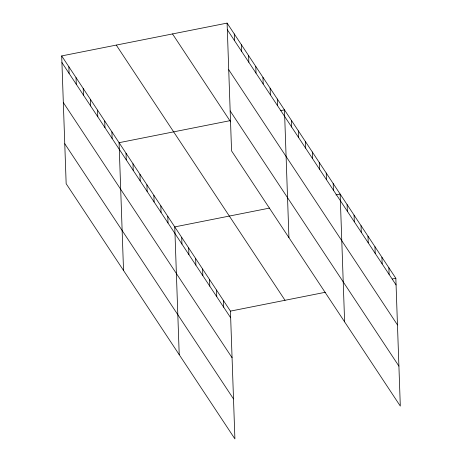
<?xml version="1.0" encoding="UTF-8"?>
<svg xmlns="http://www.w3.org/2000/svg" width="462" height="462" viewBox="0 0 462 462"><rect width="100%" height="100%" fill="white"/><g stroke="black" fill="none" stroke-linecap="round" stroke-linejoin="round"><path stroke-width="0.69" d="M61.694 55.919L230.44 311.117L234.904 438.9L66.158 183.709L61.694 55.919L227.096 23.1L395.842 278.291L400.306 406.081L231.56 150.883L227.096 23.1M229.885 120.698L119.069 142.689L123.533 270.472M280.272 110.701L284.471 109.864L288.935 237.653M269.606 208.079L174.757 226.9L179.216 354.689M335.955 194.912L340.153 194.08L344.617 321.864M230.44 311.117L325.288 292.29M392.342 278.984L395.842 278.291M227.327 29.759L396.073 284.95M228.725 69.733L397.47 324.925M230.163 110.915L398.908 366.106M172.517 33.934L230.659 121.864M116.28 45.091L285.025 300.283M61.931 62.578L230.671 317.775M63.323 102.552L232.068 357.744M64.761 143.734L233.506 398.925M388.883 267.764L389.114 274.422M381.918 257.242L382.155 263.9M374.959 246.714L375.19 253.372M368 236.186L368.231 242.845M361.036 225.658L361.272 232.317M354.077 215.13L354.308 221.789M347.118 204.608L347.349 211.267M333.194 183.553L333.425 190.211M326.236 173.025L326.467 179.683M319.271 162.497L319.508 169.156M312.312 151.975L312.543 158.633M305.353 141.447L305.584 148.106M298.394 130.919L298.625 137.578M291.43 120.391L291.661 127.05M277.298 99.018L277.529 105.677M270.126 88.173L270.357 94.831M262.953 77.327L263.19 83.986M255.786 66.482L256.017 73.14M248.614 55.636L248.845 62.295M241.441 44.791L241.672 51.449M234.269 33.945L234.5 40.604M223.481 300.589L223.712 307.247M216.522 290.061L216.753 296.719M209.557 279.533L209.788 286.192M202.599 269.005L202.83 275.664M195.64 258.483L195.871 265.142M188.675 247.955L188.912 254.614M181.716 237.428L181.947 244.086M167.793 216.372L168.029 223.03M160.834 205.85L161.065 212.508M153.875 195.322L154.106 201.981M146.91 184.794L147.147 191.453M139.951 174.266L140.182 180.925M132.992 163.739L133.223 170.397M126.028 153.217L126.265 159.875M111.896 131.843L112.133 138.502M104.724 120.998L104.961 127.656M97.557 110.152L97.788 116.811M90.385 99.307L90.616 105.965M83.212 88.461L83.443 95.12M76.039 77.61L76.27 84.275M68.867 66.765L69.098 73.423"/></g></svg>
